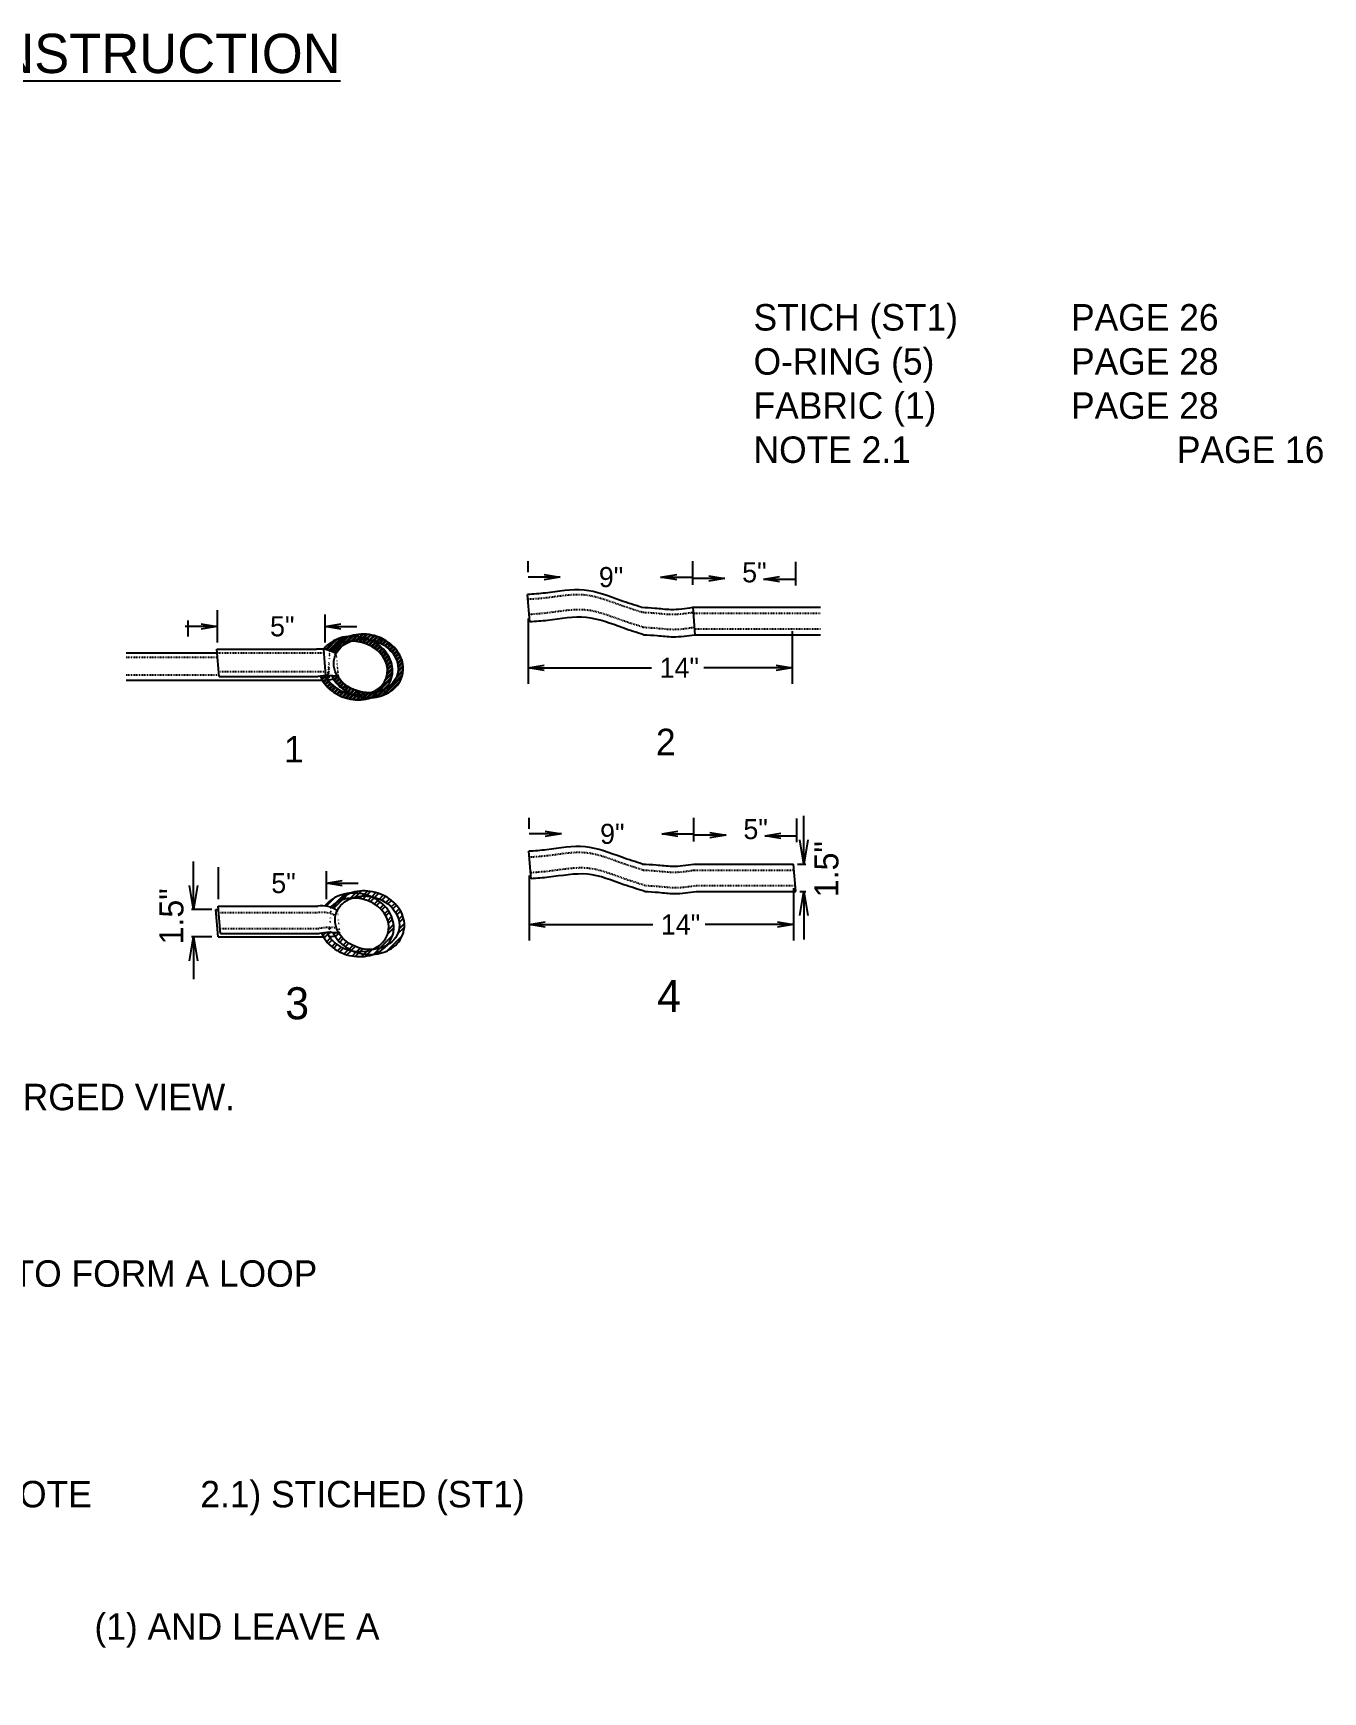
# Model space of a CAD drawing. Header units: inches. Extents: x -1914 to 19746, y -1697 to -663.
# Drawn here: x 3586.1 to 3747, y -1492.1 to -1285.3 of the extents above; entities that cross this region are included whole.
import ezdxf

# ---------------------------------------------------------------- set-up
doc = ezdxf.new("R2010")
doc.units = ezdxf.units.IN
doc.header["$MEASUREMENT"] = 0
doc.linetypes.add('HIDDEN', pattern=[0.375, 0.25, -0.125])
for name, color, linetype in [('FRAME 025', 7, 'Continuous'), ('Object', 7, 'Continuous'), ('PEN2', 95, 'Continuous'), ('STECH', 7, 'HIDDEN'), ('TEXT', 7, 'Continuous')]:
    doc.layers.add(name, color=color, linetype=linetype)
pattern_1 = [(45, (1381.781019317077, 168.8725972243883), (-0.618718433538229, 0.6187184335382291), []), (45, (1381.781019317077, 169.3100972243883), (-0.618718433538229, 0.6187184335382291), [])]
pattern_2 = [(45, (2319.954558465402, -1300.939616847872), (-0.2651650429449553, 0.2651650429449554), []), (45, (2319.954558465402, -1300.752116847872), (-0.2651650429449553, 0.2651650429449554), [])]

# ---------------------------------------------------------------- blocks, each defined once
blk = doc.blocks.new('_OPEN')
at = {"color": 0, "linetype": 'ByBlock'}
for p, q in [((-1, 0.1666666666666667), (0, 0)), ((0, 0), (-1, -0.1666666666666667)), ((0, 0), (-1, 0))]:
    blk.add_line(p, q, dxfattribs=at)

msp = doc.modelspace()

# ---------------------------------------------------------------- hatches: boundary and pattern name
at = {"layer": 'Object'}
h = msp.add_hatch(dxfattribs=at)
h.set_pattern_fill('STEEL', color=256, scale=3, style=0)
h.set_pattern_definition(pattern_2)
edge = h.paths.add_edge_path()
edge.add_spline(control_points=[(3621.911743571573, -1365.496294824242), (3622.04240160611, -1365.816782843952), (3622.21803207111, -1366.12362703867), (3622.678912135098, -1366.738043401335), (3622.977012463059, -1367.038188435764), (3623.64912266897, -1367.560184029838), (3624.02311714635, -1367.782057887936), (3624.818449636959, -1368.133506497037), (3625.239755558704, -1368.263069565998), (3626.098953859763, -1368.420936022795), (3626.536805283082, -1368.449231668853), (3627.397309466684, -1368.401051890193), (3627.819942537293, -1368.32456786559), (3628.618222498961, -1368.068944487861), (3628.993873438876, -1367.889737981486), (3629.666564455167, -1367.437274695133), (3629.963506305532, -1367.163845993216), (3630.448056698541, -1366.541593956169), (3630.635297943799, -1366.192747507712), (3630.782392319281, -1365.742897525854), (3630.805440238195, -1365.662102937986), (3630.825371127011, -1365.580546473694), (3630.884509347025, -1365.338555051563), (3630.916074153536, -1365.089854556692), (3630.925242913043, -1364.449279186116), (3630.862252330222, -1364.055832589741), (3630.610792857758, -1363.299726223704), (3630.422617573138, -1362.937055421108), (3629.942753698778, -1362.269378432395), (3629.651150835916, -1361.964267239861), (3628.990080973061, -1361.43114494252), (3628.620629619614, -1361.203105728766), (3627.832241501322, -1360.838480473098), (3627.41333533573, -1360.701905359004), (3626.556671164662, -1360.529548191187), (3626.118954447303, -1360.493774575782), (3625.256421968395, -1360.526931571702), (3624.831628273228, -1360.595869446853), (3624.026745640591, -1360.836748839438), (3623.646652362383, -1361.008750493846), (3622.962801698588, -1361.447696979978), (3622.659127328481, -1361.71480916197), (3622.381637535982, -1362.054061046631), (3622.354851330674, -1362.088068798411), (3622.328730332683, -1362.12252059492)], knot_values=[3.67300975260767, 3.67300975260767, 3.67300975260767, 3.67300975260767, 3.921304663959004, 3.921304663959004, 4.208786537082537, 4.208786537082537, 4.496268410206071, 4.496268410206071, 4.783750283329604, 4.783750283329604, 5.071232156453137, 5.071232156453137, 5.35871402957667, 5.35871402957667, 5.646195902700203, 5.646195902700203, 5.933677775823736, 5.933677775823736, 6.221159648947269, 6.221159648947269, 6.283185307179586, 6.283185307179586, 6.283185307179586, 6.467225620532659, 6.467225620532659, 6.754707493656192, 6.754707493656192, 7.042189366779725, 7.042189366779725, 7.329671239903259, 7.329671239903259, 7.617153113026792, 7.617153113026792, 7.904634986150326, 7.904634986150326, 8.192116859273858, 8.192116859273858, 8.479598732397392, 8.479598732397392, 8.767080605520924, 8.767080605520924, 9.054562478644458, 9.054562478644458, 9.08610504268474, 9.08610504268474, 9.08610504268474, 9.08610504268474], degree=3, periodic=0)
edge.add_arc((3621.865429776983, -1365.803089247087), 3.709613592846787, 71.94771459204549, 82.82548890079818, ccw=False)
edge.add_ellipse((3626.280828511724, -1364.469944458634), major_axis=(3.937409418523154, -0.9622299105790116), ratio=0.8119239645371678, start_angle=222.8658756657469, end_angle=515.6699641337136, ccw=False)
edge.add_ellipse((3626.280828511724, -1364.469944458634), major_axis=(3.937409418523154, -0.9622299105790116), ratio=0.8119239645371678, start_angle=213.5657879557408, end_angle=222.8658756657469, ccw=False)
edge.add_arc((3622.89795267666, -1372.593226208846), 7.165126898857303, 92.63920528785297, 97.91131452789533)
at = {"layer": 'Object', "ltscale": 2}
h = msp.add_hatch(dxfattribs=at)
h.set_pattern_fill('STEEL', color=256, scale=3, style=0)
h.set_pattern_definition(pattern_2)
edge = h.paths.add_edge_path()
edge.add_spline(control_points=[(3623.331001068343, -1365.44119764576), (3623.447977432333, -1365.685739461229), (3623.591282840993, -1365.920872401269), (3624.004898232188, -1366.472278469913), (3624.302998560149, -1366.772423504342), (3624.97510876606, -1367.294419098415), (3625.34910324344, -1367.516292956514), (3626.14443573405, -1367.867741565614), (3626.565741655794, -1367.997304634576), (3627.424939956853, -1368.155171091372), (3627.862791380172, -1368.183466737431), (3628.723295563774, -1368.135286958771), (3629.145928634383, -1368.058802934167), (3629.944208596051, -1367.803179556439), (3630.319859535966, -1367.623973050064), (3630.992550552257, -1367.17150976371), (3631.289492402622, -1366.898081061794), (3631.774042795631, -1366.275829024746), (3631.961284040889, -1365.926982576289), (3632.108378416371, -1365.477132594432), (3632.131426335285, -1365.396338006563), (3632.151357224101, -1365.314781542271), (3632.210495444115, -1365.072790120141), (3632.242060250626, -1364.824089625269), (3632.251229010133, -1364.183514254694), (3632.188238427312, -1363.790067658318), (3631.936778954848, -1363.033961292281), (3631.748603670228, -1362.671290489685), (3631.268739795868, -1362.003613500972), (3630.977136933006, -1361.698502308438), (3630.316067070151, -1361.165380011098), (3629.946615716704, -1360.937340797343), (3629.158227598412, -1360.572715541675), (3628.73932143282, -1360.436140427582), (3627.882657261753, -1360.263783259764), (3627.444940544393, -1360.228009644359), (3626.582408065486, -1360.261166640279), (3626.157614370319, -1360.33010451543), (3625.352731737681, -1360.570983908016), (3624.972638459473, -1360.742985562423), (3624.288787795678, -1361.181932048556), (3623.985113425571, -1361.449044230547), (3623.573568962443, -1361.952187908305), (3623.434589579797, -1362.165741671421), (3623.321274069485, -1362.391088308602)], knot_values=[3.727955315211316, 3.727955315211316, 3.727955315211316, 3.727955315211316, 3.921304663959004, 3.921304663959004, 4.208786537082537, 4.208786537082537, 4.496268410206071, 4.496268410206071, 4.783750283329604, 4.783750283329604, 5.071232156453137, 5.071232156453137, 5.35871402957667, 5.35871402957667, 5.646195902700203, 5.646195902700203, 5.933677775823736, 5.933677775823736, 6.221159648947269, 6.221159648947269, 6.283185307179586, 6.283185307179586, 6.283185307179586, 6.467225620532659, 6.467225620532659, 6.754707493656192, 6.754707493656192, 7.042189366779725, 7.042189366779725, 7.329671239903259, 7.329671239903259, 7.617153113026792, 7.617153113026792, 7.904634986150326, 7.904634986150326, 8.192116859273858, 8.192116859273858, 8.479598732397392, 8.479598732397392, 8.767080605520924, 8.767080605520924, 9.054562478644458, 9.054562478644458, 9.240225003139303, 9.240225003139303, 9.240225003139303, 9.240225003139303], degree=3, periodic=0)
edge.add_arc((3621.865429776999, -1365.803089247094), 3.709613592846795, 57.22711579800051, 66.89286018792228, ccw=False)
edge.add_ellipse((3627.606814608815, -1364.204179527211), major_axis=(3.937409418523154, -0.9622299105790116), ratio=0.8119239645371679, start_angle=220.1192884484182, end_angle=529.6636518907746, ccw=False)
edge.add_arc((3622.897952676691, -1372.59322620884), 7.165126898857315, 80.40356553115987, 86.5350264100207)
at = {"layer": 'Object'}
h = msp.add_hatch(dxfattribs=at)
h.set_pattern_fill('STEEL', color=256, scale=7, style=0)
h.set_pattern_definition(pattern_1)
edge = h.paths.add_edge_path()
edge.add_spline(control_points=[(3622.06528727962, -1397.51258655259), (3622.195945314157, -1397.8330745723), (3622.371575779158, -1398.139918767018), (3622.832455843145, -1398.754335129683), (3623.130556171105, -1399.054480164112), (3623.802666377018, -1399.576475758185), (3624.176660854399, -1399.798349616284), (3624.971993345007, -1400.149798225384), (3625.393299266751, -1400.279361294346), (3626.25249756781, -1400.437227751142), (3626.690348991129, -1400.465523397201), (3627.550853174731, -1400.417343618541), (3627.973486245341, -1400.340859593938), (3628.771766207008, -1400.085236216209), (3629.147417146924, -1399.906029709834), (3629.820108163214, -1399.45356642348), (3630.11705001358, -1399.180137721564), (3630.60160040659, -1398.557885684516), (3630.788841651847, -1398.209039236059), (3630.935936027328, -1397.759189254202), (3630.958983946242, -1397.678394666333), (3630.978914835057, -1397.596838202041), (3631.038053055072, -1397.354846779911), (3631.069617861584, -1397.106146285039), (3631.07878662109, -1396.465570914464), (3631.015796038269, -1396.072124318088), (3630.764336565804, -1395.316017952051), (3630.576161281186, -1394.953347149455), (3630.096297406824, -1394.285670160742), (3629.804694543964, -1393.980558968208), (3629.143624681108, -1393.447436670867), (3628.774173327662, -1393.219397457113), (3627.98578520937, -1392.854772201445), (3627.566879043778, -1392.718197087352), (3626.71021487271, -1392.545839919534), (3626.272498155351, -1392.510066304129), (3625.409965676443, -1392.543223300049), (3624.985171981276, -1392.612161175201), (3624.180289348638, -1392.853040567786), (3623.800196070431, -1393.025042222193), (3623.116345406635, -1393.463988708326), (3622.812671036529, -1393.731100890317), (3622.535181244029, -1394.070352774979), (3622.508395038722, -1394.104360526758), (3622.482274040731, -1394.138812323267)], knot_values=[3.67300975260767, 3.67300975260767, 3.67300975260767, 3.67300975260767, 3.921304663959004, 3.921304663959004, 4.208786537082537, 4.208786537082537, 4.496268410206071, 4.496268410206071, 4.783750283329604, 4.783750283329604, 5.071232156453137, 5.071232156453137, 5.35871402957667, 5.35871402957667, 5.646195902700203, 5.646195902700203, 5.933677775823736, 5.933677775823736, 6.221159648947269, 6.221159648947269, 6.283185307179586, 6.283185307179586, 6.283185307179586, 6.467225620532659, 6.467225620532659, 6.754707493656192, 6.754707493656192, 7.042189366779725, 7.042189366779725, 7.329671239903259, 7.329671239903259, 7.617153113026792, 7.617153113026792, 7.904634986150326, 7.904634986150326, 8.192116859273858, 8.192116859273858, 8.479598732397392, 8.479598732397392, 8.767080605520924, 8.767080605520924, 9.054562478644458, 9.054562478644458, 9.08610504268474, 9.08610504268474, 9.08610504268474, 9.08610504268474], degree=3, periodic=0)
edge.add_arc((3622.01897348503, -1397.819380975434), 3.709613592846787, 71.94771459204549, 82.82548890079818, ccw=False)
edge.add_ellipse((3626.434372219772, -1396.486236186981), major_axis=(3.937409418523154, -0.9622299105790116), ratio=0.8119239645371678, start_angle=222.8658756657469, end_angle=515.6699641337136, ccw=False)
edge.add_ellipse((3626.434372219772, -1396.486236186981), major_axis=(3.937409418523154, -0.9622299105790116), ratio=0.8119239645371678, start_angle=213.5657879557408, end_angle=222.8658756657469, ccw=False)
edge.add_arc((3623.051496384707, -1404.609517937193), 7.165126898857303, 92.63920528785297, 97.91131452789533)
at = {"layer": 'Object', "ltscale": 2}
h = msp.add_hatch(dxfattribs=at)
h.set_pattern_fill('STEEL', color=256, scale=7, style=0)
h.set_pattern_definition(pattern_1)
edge = h.paths.add_edge_path()
edge.add_spline(control_points=[(3623.484544776391, -1397.457489374108), (3623.601521140379, -1397.702031189577), (3623.74482654904, -1397.937164129616), (3624.158441940235, -1398.48857019826), (3624.456542268195, -1398.788715232689), (3625.128652474108, -1399.310710826762), (3625.502646951489, -1399.532584684861), (3626.297979442097, -1399.884033293961), (3626.719285363841, -1400.013596362923), (3627.5784836649, -1400.17146281972), (3628.016335088219, -1400.199758465778), (3628.876839271821, -1400.151578687118), (3629.299472342431, -1400.075094662515), (3630.097752304098, -1399.819471284786), (3630.473403244014, -1399.640264778411), (3631.146094260304, -1399.187801492058), (3631.44303611067, -1398.914372790141), (3631.92758650368, -1398.292120753093), (3632.114827748937, -1397.943274304637), (3632.261922124419, -1397.493424322779), (3632.284970043333, -1397.412629734911), (3632.304900932148, -1397.331073270619), (3632.364039152162, -1397.089081848488), (3632.395603958674, -1396.840381353616), (3632.404772718181, -1396.199805983041), (3632.34178213536, -1395.806359386665), (3632.090322662894, -1395.050253020629), (3631.902147378276, -1394.687582218033), (3631.422283503915, -1394.01990522932), (3631.130680641054, -1393.714794036786), (3630.469610778198, -1393.181671739445), (3630.100159424752, -1392.953632525691), (3629.31177130646, -1392.589007270023), (3628.892865140868, -1392.452432155929), (3628.0362009698, -1392.280074988112), (3627.598484252441, -1392.244301372707), (3626.735951773533, -1392.277458368627), (3626.311158078366, -1392.346396243778), (3625.506275445729, -1392.587275636363), (3625.126182167522, -1392.759277290771), (3624.442331503726, -1393.198223776903), (3624.138657133619, -1393.465335958894), (3623.727112670491, -1393.968479636652), (3623.588133287845, -1394.182033399769), (3623.474817777533, -1394.40738003695)], knot_values=[3.727955315211316, 3.727955315211316, 3.727955315211316, 3.727955315211316, 3.921304663959004, 3.921304663959004, 4.208786537082537, 4.208786537082537, 4.496268410206071, 4.496268410206071, 4.783750283329604, 4.783750283329604, 5.071232156453137, 5.071232156453137, 5.35871402957667, 5.35871402957667, 5.646195902700203, 5.646195902700203, 5.933677775823736, 5.933677775823736, 6.221159648947269, 6.221159648947269, 6.283185307179586, 6.283185307179586, 6.283185307179586, 6.467225620532659, 6.467225620532659, 6.754707493656192, 6.754707493656192, 7.042189366779725, 7.042189366779725, 7.329671239903259, 7.329671239903259, 7.617153113026792, 7.617153113026792, 7.904634986150326, 7.904634986150326, 8.192116859273858, 8.192116859273858, 8.479598732397392, 8.479598732397392, 8.767080605520924, 8.767080605520924, 9.054562478644458, 9.054562478644458, 9.240225003139303, 9.240225003139303, 9.240225003139303, 9.240225003139303], degree=3, periodic=0)
edge.add_arc((3622.018973485046, -1397.819380975441), 3.709613592846795, 57.22711579800051, 66.89286018792228, ccw=False)
edge.add_ellipse((3627.760358316862, -1396.220471255559), major_axis=(3.937409418523154, -0.9622299105790116), ratio=0.8119239645371679, start_angle=220.1192884484182, end_angle=529.6636518907746, ccw=False)
edge.add_arc((3623.051496384738, -1404.609517937188), 7.165126898857315, 80.40356553115987, 86.5350264100207)

# ---------------------------------------------------------------- linework, layer by layer
at = {"layer": 'FRAME 025'}
for centre in [(3627.606814608815, -1364.204179527211), (3627.760358316862, -1396.220471255559)]:
    msp.add_ellipse(centre, major_axis=(3.937409418523154, -0.9622299105790116), ratio=0.8119239645371679, dxfattribs=at)
for points, knots in [([(3632.151357224101, -1365.314781542271), (3632.210495444115, -1365.072790120141), (3632.242060250626, -1364.824089625269), (3632.251229010133, -1364.183514254694), (3632.188238427312, -1363.790067658318), (3631.936778954848, -1363.033961292281), (3631.748603670228, -1362.671290489685), (3631.268739795868, -1362.003613500972), (3630.977136933006, -1361.698502308438), (3630.316067070151, -1361.165380011098), (3629.946615716704, -1360.937340797343), (3629.158227598412, -1360.572715541675), (3628.73932143282, -1360.436140427582), (3627.882657261753, -1360.263783259764), (3627.444940544393, -1360.228009644359), (3626.582408065486, -1360.261166640279), (3626.157614370319, -1360.33010451543), (3625.352731737681, -1360.570983908016), (3624.972638459473, -1360.742985562423), (3624.288787795678, -1361.181932048556), (3623.985113425571, -1361.449044230547), (3623.573568962443, -1361.952187908305), (3623.434589579797, -1362.165741671421), (3623.321274069485, -1362.391088308602)], [6.283185307179586, 6.283185307179586, 6.283185307179586, 6.283185307179586, 6.467225620532659, 6.467225620532659, 6.754707493656192, 6.754707493656192, 7.042189366779725, 7.042189366779725, 7.329671239903259, 7.329671239903259, 7.617153113026792, 7.617153113026792, 7.904634986150326, 7.904634986150326, 8.192116859273858, 8.192116859273858, 8.479598732397392, 8.479598732397392, 8.767080605520924, 8.767080605520924, 9.054562478644458, 9.054562478644458, 9.240225003139303, 9.240225003139303, 9.240225003139303, 9.240225003139303]), ([(3623.331001068343, -1365.44119764576), (3623.447977432333, -1365.685739461229), (3623.591282840993, -1365.920872401269), (3624.004898232188, -1366.472278469913), (3624.302998560149, -1366.772423504342), (3624.97510876606, -1367.294419098415), (3625.34910324344, -1367.516292956514), (3626.14443573405, -1367.867741565614), (3626.565741655794, -1367.997304634576), (3627.424939956853, -1368.155171091372), (3627.862791380172, -1368.183466737431), (3628.723295563774, -1368.135286958771), (3629.145928634383, -1368.058802934167), (3629.944208596051, -1367.803179556439), (3630.319859535966, -1367.623973050064), (3630.992550552257, -1367.17150976371), (3631.289492402622, -1366.898081061794), (3631.774042795631, -1366.275829024746), (3631.961284040889, -1365.926982576289), (3632.108378416371, -1365.477132594432), (3632.131426335285, -1365.396338006563), (3632.151357224101, -1365.314781542271)], [3.727955315211316, 3.727955315211316, 3.727955315211316, 3.727955315211316, 3.921304663959004, 3.921304663959004, 4.208786537082537, 4.208786537082537, 4.496268410206071, 4.496268410206071, 4.783750283329604, 4.783750283329604, 5.071232156453137, 5.071232156453137, 5.35871402957667, 5.35871402957667, 5.646195902700203, 5.646195902700203, 5.933677775823736, 5.933677775823736, 6.221159648947269, 6.221159648947269, 6.283185307179586, 6.283185307179586, 6.283185307179586, 6.283185307179586]), ([(3632.304900932148, -1397.331073270619), (3632.364039152162, -1397.089081848488), (3632.395603958674, -1396.840381353616), (3632.404772718181, -1396.199805983041), (3632.34178213536, -1395.806359386665), (3632.090322662894, -1395.050253020629), (3631.902147378276, -1394.687582218033), (3631.422283503915, -1394.01990522932), (3631.130680641054, -1393.714794036786), (3630.469610778198, -1393.181671739445), (3630.100159424752, -1392.953632525691), (3629.31177130646, -1392.589007270023), (3628.892865140868, -1392.452432155929), (3628.0362009698, -1392.280074988112), (3627.598484252441, -1392.244301372707), (3626.735951773533, -1392.277458368627), (3626.311158078366, -1392.346396243778), (3625.506275445729, -1392.587275636363), (3625.126182167522, -1392.759277290771), (3624.442331503726, -1393.198223776903), (3624.138657133619, -1393.465335958894), (3623.727112670491, -1393.968479636652), (3623.588133287845, -1394.182033399769), (3623.474817777533, -1394.40738003695)], [6.283185307179586, 6.283185307179586, 6.283185307179586, 6.283185307179586, 6.467225620532659, 6.467225620532659, 6.754707493656192, 6.754707493656192, 7.042189366779725, 7.042189366779725, 7.329671239903259, 7.329671239903259, 7.617153113026792, 7.617153113026792, 7.904634986150326, 7.904634986150326, 8.192116859273858, 8.192116859273858, 8.479598732397392, 8.479598732397392, 8.767080605520924, 8.767080605520924, 9.054562478644458, 9.054562478644458, 9.240225003139303, 9.240225003139303, 9.240225003139303, 9.240225003139303]), ([(3623.484544776391, -1397.457489374108), (3623.601521140379, -1397.702031189577), (3623.74482654904, -1397.937164129616), (3624.158441940235, -1398.48857019826), (3624.456542268195, -1398.788715232689), (3625.128652474108, -1399.310710826762), (3625.502646951489, -1399.532584684861), (3626.297979442097, -1399.884033293961), (3626.719285363841, -1400.013596362923), (3627.5784836649, -1400.17146281972), (3628.016335088219, -1400.199758465778), (3628.876839271821, -1400.151578687118), (3629.299472342431, -1400.075094662515), (3630.097752304098, -1399.819471284786), (3630.473403244014, -1399.640264778411), (3631.146094260304, -1399.187801492058), (3631.44303611067, -1398.914372790141), (3631.92758650368, -1398.292120753093), (3632.114827748937, -1397.943274304637), (3632.261922124419, -1397.493424322779), (3632.284970043333, -1397.412629734911), (3632.304900932148, -1397.331073270619)], [3.727955315211316, 3.727955315211316, 3.727955315211316, 3.727955315211316, 3.921304663959004, 3.921304663959004, 4.208786537082537, 4.208786537082537, 4.496268410206071, 4.496268410206071, 4.783750283329604, 4.783750283329604, 5.071232156453137, 5.071232156453137, 5.35871402957667, 5.35871402957667, 5.646195902700203, 5.646195902700203, 5.933677775823736, 5.933677775823736, 6.221159648947269, 6.221159648947269, 6.283185307179586, 6.283185307179586, 6.283185307179586, 6.283185307179586])]:
    msp.add_open_spline(points, degree=3, knots=knots, dxfattribs=at)
at = {"layer": 'Object'}
for p, q in [((3647.821208543248, -1352.494871406371), (3647.821208543248, -1351.138720920118)), ((3668.358186040103, -1354.088026587769), (3668.358186040103, -1351.138720920118)), ((3681.203172383804, -1354.173767927541), (3681.203172383804, -1351.22446225989)), ((3649.821208543248, -1353.138720920118), (3647.821208543248, -1353.138720920118)), ((3666.358186040103, -1353.138720920118), (3668.358186040103, -1353.138720920118)), ((3670.358186040103, -1353.284189707113), (3668.358186040103, -1353.284189707113)), ((3679.203172383804, -1353.369931046885), (3681.203172383804, -1353.369931046885)), ((3648.041021134837, -1358.719293562128), (3647.756377950855, -1355.300362592547)), ((3609.034278694538, -1357.266547426651), (3609.034278694538, -1361.278740032632)), ((3622.482908065531, -1357.77255367939), (3622.482908065531, -1361.278740032632)), ((3647.821208543248, -1358.295941867624), (3647.821208543248, -1366.427170374314)), ((3668.358186040103, -1356.889097049023), (3668.642829224085, -1360.308028018604)), ((3668.358186040103, -1356.889097049023), (3684.287114801145, -1356.889097049023)), ((3607.034278694538, -1359.278740032632), (3605.034278694538, -1359.278740032632)), ((3624.482908065531, -1359.278740032632), (3626.482908065531, -1359.278740032632)), ((3668.642829224085, -1360.308028018604), (3684.287114801145, -1360.308028018604)), ((3680.769108693717, -1359.889097049023), (3680.769108693717, -1366.427170374314)), ((3597.708872709596, -1362.550451621394), (3609.059308779242, -1362.550451621394)), ((3609.023356306442, -1362.118616152966), (3621.434278960056, -1362.118616152966)), ((3609.307999490424, -1365.537547122548), (3609.023356306442, -1362.118616152966)), ((3649.821208543248, -1364.427170374314), (3663.218469886588, -1364.427170374314)), ((3678.769108693717, -1364.427170374314), (3669.760083860818, -1364.427170374314)), ((3597.708872709596, -1365.969382590975), (3622.142665795791, -1365.969382590975)), ((3609.307999490424, -1365.537547122548), (3621.650380591405, -1365.537547122548)), ((3647.974752251295, -1384.511163134718), (3647.974752251295, -1383.155012648466)), ((3668.51172974815, -1386.104318316117), (3668.51172974815, -1383.155012648466)), ((3681.356716091852, -1386.190059655888), (3681.356716091852, -1383.240753988237)), ((3649.974752251295, -1385.155012648466), (3647.974752251295, -1385.155012648466)), ((3666.51172974815, -1385.155012648466), (3668.51172974815, -1385.155012648466)), ((3670.51172974815, -1385.300481435461), (3668.51172974815, -1385.300481435461)), ((3679.356716091852, -1385.386222775232), (3681.356716091852, -1385.386222775232)), ((3648.194564842885, -1390.735585290476), (3647.909921658902, -1387.316654320894)), ((3609.187822402586, -1389.282839154999), (3609.187822402586, -1393.29503176098)), ((3668.51172974815, -1388.90538877737), (3680.922652401765, -1388.90538877737)), ((3681.207295585747, -1392.324319746951), (3680.922652401765, -1388.90538877737)), ((3622.636451773578, -1389.788845407737), (3622.636451773578, -1393.29503176098)), ((3624.636451773578, -1391.29503176098), (3626.636451773578, -1391.29503176098)), ((3647.974752251295, -1390.312233595972), (3647.974752251295, -1398.443462102662)), ((3668.796372932133, -1392.324319746951), (3681.207295585747, -1392.324319746951)), ((3680.922652401765, -1391.90538877737), (3680.922652401765, -1398.443462102662)), ((3608.872253495334, -1394.566743349741), (3609.21285248729, -1394.566743349741)), ((3609.156896679317, -1397.985674319323), (3608.872253495334, -1394.566743349741)), ((3609.461543198471, -1397.553838850895), (3609.176900014489, -1394.134907881314)), ((3609.176900014489, -1394.134907881314), (3621.587822668103, -1394.134907881314)), ((3609.461543198471, -1397.553838850895), (3621.803924299453, -1397.553838850895)), ((3649.974752251295, -1396.443462102662), (3663.372013594635, -1396.443462102662)), ((3678.922652401765, -1396.443462102662), (3669.913627568865, -1396.443462102662)), ((3609.156896679317, -1397.985674319323), (3622.296209503838, -1397.985674319323))]:
    msp.add_line(p, q, dxfattribs=at)
for centre, radius, start, end in [((3621.865429776983, -1365.803089247087), 3.709613592846789, 57.22711579772091, 96.67430140377925), ((3622.89795267666, -1372.593226208846), 7.16512689885732, 80.40356553100223, 100.0272907526306), ((3622.887029152445, -1364.327825453915), 1.611812826136767, 269.1612247079358, 293.4820242367448), ((3622.01897348503, -1397.819380975434), 3.709613592846789, 57.22711579772091, 96.67430140377925), ((3623.051496384707, -1404.609517937193), 7.16512689885732, 80.40356553100223, 100.0272907526306), ((3623.040572860493, -1396.344117182262), 1.611812826136767, 269.1612247079358, 293.4820242367448)]:
    msp.add_arc(centre, radius, start, end, dxfattribs=at)
for centre in [(3626.280828511724, -1364.469944458634), (3626.434372219772, -1396.486236186981)]:
    msp.add_ellipse(centre, major_axis=(3.937409418523154, -0.9622299105790116), ratio=0.8119239645371679, start_param=3.727426169443727, end_param=9.00013872777437, dxfattribs=at)
for points in [[(3661.947095664545, -1356.889097049023), (3659.348959028189, -1356.04169458681), (3654.804667036115, -1354.744363258481), (3649.982151820566, -1355.115028578875), (3647.756377950855, -1355.300362592547)], [(3662.231738848526, -1360.308028018604), (3659.63360221217, -1359.460625556391), (3655.089310220097, -1358.163294228063), (3650.266795004548, -1358.533959548457), (3648.041021134837, -1358.719293562128)], [(3661.947095664545, -1356.889097049023), (3663.640161554295, -1356.990615223451), (3665.618894711341, -1357.148786351016), (3668.358186040103, -1356.889097049023)], [(3662.231738848526, -1360.308028018604), (3663.924804738275, -1360.409546193032), (3665.903537895323, -1360.567717320598), (3668.642829224085, -1360.308028018604)], [(3662.100639372591, -1388.90538877737), (3659.502502736235, -1388.057986315157), (3654.958210744164, -1386.760654986829), (3650.135695528614, -1387.131320307223), (3647.909921658902, -1387.316654320894)], [(3662.100639372591, -1388.90538877737), (3663.793705262342, -1389.006906951799), (3665.772438419388, -1389.165078079363), (3668.51172974815, -1388.90538877737)], [(3662.385282556574, -1392.324319746951), (3659.787145920218, -1391.476917284738), (3655.242853928145, -1390.17958595641), (3650.420338712596, -1390.550251276804), (3648.194564842885, -1390.735585290476)], [(3662.385282556574, -1392.324319746951), (3664.078348446323, -1392.42583792138), (3666.057081603371, -1392.584009048945), (3668.796372932133, -1392.324319746951)]]:
    msp.add_spline(points, degree=3, dxfattribs=at)
for points, knots in [([(3630.825371127011, -1365.580546473694), (3630.884509347025, -1365.338555051563), (3630.916074153536, -1365.089854556692), (3630.925242913043, -1364.449279186116), (3630.862252330222, -1364.055832589741), (3630.610792857758, -1363.299726223704), (3630.422617573138, -1362.937055421108), (3629.942753698778, -1362.269378432395), (3629.651150835916, -1361.964267239861), (3628.990080973061, -1361.43114494252), (3628.620629619614, -1361.203105728766), (3627.832241501322, -1360.838480473098), (3627.41333533573, -1360.701905359004), (3626.556671164662, -1360.529548191187), (3626.118954447303, -1360.493774575782), (3625.256421968395, -1360.526931571702), (3624.831628273228, -1360.595869446853), (3624.026745640591, -1360.836748839438), (3623.646652362383, -1361.008750493846), (3622.962801698588, -1361.447696979978), (3622.659127328481, -1361.71480916197), (3622.381637535982, -1362.054061046631), (3622.354851330674, -1362.088068798411), (3622.328730332683, -1362.12252059492)], [6.283185307179586, 6.283185307179586, 6.283185307179586, 6.283185307179586, 6.467225620532659, 6.467225620532659, 6.754707493656192, 6.754707493656192, 7.042189366779725, 7.042189366779725, 7.329671239903259, 7.329671239903259, 7.617153113026792, 7.617153113026792, 7.904634986150326, 7.904634986150326, 8.192116859273858, 8.192116859273858, 8.479598732397392, 8.479598732397392, 8.767080605520924, 8.767080605520924, 9.054562478644458, 9.054562478644458, 9.08610504268474, 9.08610504268474, 9.08610504268474, 9.08610504268474]), ([(3621.911743571573, -1365.496294824242), (3622.04240160611, -1365.816782843952), (3622.21803207111, -1366.12362703867), (3622.678912135098, -1366.738043401335), (3622.977012463059, -1367.038188435764), (3623.64912266897, -1367.560184029838), (3624.02311714635, -1367.782057887936), (3624.818449636959, -1368.133506497037), (3625.239755558704, -1368.263069565998), (3626.098953859763, -1368.420936022795), (3626.536805283082, -1368.449231668853), (3627.397309466684, -1368.401051890193), (3627.819942537293, -1368.32456786559), (3628.618222498961, -1368.068944487861), (3628.993873438876, -1367.889737981486), (3629.666564455167, -1367.437274695133), (3629.963506305532, -1367.163845993216), (3630.448056698541, -1366.541593956169), (3630.635297943799, -1366.192747507712), (3630.782392319281, -1365.742897525854), (3630.805440238195, -1365.662102937986), (3630.825371127011, -1365.580546473694)], [3.67300975260767, 3.67300975260767, 3.67300975260767, 3.67300975260767, 3.921304663959004, 3.921304663959004, 4.208786537082537, 4.208786537082537, 4.496268410206071, 4.496268410206071, 4.783750283329604, 4.783750283329604, 5.071232156453137, 5.071232156453137, 5.35871402957667, 5.35871402957667, 5.646195902700203, 5.646195902700203, 5.933677775823736, 5.933677775823736, 6.221159648947269, 6.221159648947269, 6.283185307179586, 6.283185307179586, 6.283185307179586, 6.283185307179586]), ([(3630.978914835057, -1397.596838202041), (3631.038053055072, -1397.354846779911), (3631.069617861584, -1397.106146285039), (3631.07878662109, -1396.465570914464), (3631.015796038269, -1396.072124318088), (3630.764336565804, -1395.316017952051), (3630.576161281186, -1394.953347149455), (3630.096297406824, -1394.285670160742), (3629.804694543964, -1393.980558968208), (3629.143624681108, -1393.447436670867), (3628.774173327662, -1393.219397457113), (3627.98578520937, -1392.854772201445), (3627.566879043778, -1392.718197087352), (3626.71021487271, -1392.545839919534), (3626.272498155351, -1392.510066304129), (3625.409965676443, -1392.543223300049), (3624.985171981276, -1392.612161175201), (3624.180289348638, -1392.853040567786), (3623.800196070431, -1393.025042222193), (3623.116345406635, -1393.463988708326), (3622.812671036529, -1393.731100890317), (3622.535181244029, -1394.070352774979), (3622.508395038722, -1394.104360526758), (3622.482274040731, -1394.138812323267)], [6.283185307179586, 6.283185307179586, 6.283185307179586, 6.283185307179586, 6.467225620532659, 6.467225620532659, 6.754707493656192, 6.754707493656192, 7.042189366779725, 7.042189366779725, 7.329671239903259, 7.329671239903259, 7.617153113026792, 7.617153113026792, 7.904634986150326, 7.904634986150326, 8.192116859273858, 8.192116859273858, 8.479598732397392, 8.479598732397392, 8.767080605520924, 8.767080605520924, 9.054562478644458, 9.054562478644458, 9.08610504268474, 9.08610504268474, 9.08610504268474, 9.08610504268474]), ([(3622.06528727962, -1397.51258655259), (3622.195945314157, -1397.8330745723), (3622.371575779158, -1398.139918767018), (3622.832455843145, -1398.754335129683), (3623.130556171105, -1399.054480164112), (3623.802666377018, -1399.576475758185), (3624.176660854399, -1399.798349616284), (3624.971993345007, -1400.149798225384), (3625.393299266751, -1400.279361294346), (3626.25249756781, -1400.437227751142), (3626.690348991129, -1400.465523397201), (3627.550853174731, -1400.417343618541), (3627.973486245341, -1400.340859593938), (3628.771766207008, -1400.085236216209), (3629.147417146924, -1399.906029709834), (3629.820108163214, -1399.45356642348), (3630.11705001358, -1399.180137721564), (3630.60160040659, -1398.557885684516), (3630.788841651847, -1398.209039236059), (3630.935936027328, -1397.759189254202), (3630.958983946242, -1397.678394666333), (3630.978914835057, -1397.596838202041)], [3.67300975260767, 3.67300975260767, 3.67300975260767, 3.67300975260767, 3.921304663959004, 3.921304663959004, 4.208786537082537, 4.208786537082537, 4.496268410206071, 4.496268410206071, 4.783750283329604, 4.783750283329604, 5.071232156453137, 5.071232156453137, 5.35871402957667, 5.35871402957667, 5.646195902700203, 5.646195902700203, 5.933677775823736, 5.933677775823736, 6.221159648947269, 6.221159648947269, 6.283185307179586, 6.283185307179586, 6.283185307179586, 6.283185307179586])]:
    msp.add_open_spline(points, degree=3, knots=knots, dxfattribs=at)
at = {"layer": 'STECH', "ltscale": 0.015}
for p, q in [((3668.358186040103, -1357.639097049023), (3684.287114801145, -1357.639097049023)), ((3668.642829224085, -1359.558028018604), (3684.287114801145, -1359.558028018604)), ((3609.059308779242, -1362.550451621394), (3622.359637488734, -1362.550451621394)), ((3597.708872709596, -1363.125777429678), (3609.059308779242, -1363.125777429678)), ((3597.708872709596, -1365.310921891494), (3609.256114212862, -1365.310921891494)), ((3609.256114212862, -1364.88899611896), (3622.528537977951, -1364.88899611896)), ((3668.51172974815, -1389.65538877737), (3680.922652401765, -1389.65538877737)), ((3668.796372932133, -1391.574319746951), (3681.207295585747, -1391.574319746951)), ((3609.244740733064, -1394.949762221022), (3621.655663386678, -1394.949762221022)), ((3609.409401637247, -1396.927551595475), (3621.751782738229, -1396.927551595475))]:
    msp.add_line(p, q, dxfattribs=at)
for centre, radius, start, end in [((3622.086814203607, -1398.634235315142), 3.709613592846789, 62.44023214731991, 96.67430140377925), ((3623.051496384707, -1403.983230681773), 7.16512689885732, 83.06503391252348, 100.0272907526306)]:
    msp.add_arc(centre, radius, start, end, dxfattribs=at)
for points in [[(3661.998462842525, -1357.506082965062), (3659.400326206169, -1356.658680502849), (3654.856034214095, -1355.361349174521), (3650.033518998546, -1355.732014494915), (3647.807745128835, -1355.917348508586)], [(3662.154480098735, -1359.380051003178), (3659.556343462379, -1358.532648540965), (3655.012051470306, -1357.235317212637), (3650.189536254757, -1357.60598253303), (3647.963762385046, -1357.791316546702)], [(3661.998462842525, -1357.506082965062), (3663.691528732274, -1357.60760113949), (3665.67026188932, -1357.765772267055), (3668.409553218083, -1357.506082965062)], [(3662.154480098735, -1359.380051003178), (3663.847545988484, -1359.481569177606), (3665.826279145532, -1359.639740305171), (3668.565570474294, -1359.380051003178)], [(3662.163080641481, -1389.65538877737), (3659.564944005125, -1388.807986315157), (3655.020652013053, -1387.510654986829), (3650.198136797503, -1387.881320307223), (3647.972362927791, -1388.066654320894)], [(3662.385282556574, -1391.574319746951), (3659.787145920218, -1390.726917284738), (3655.242853928145, -1389.42958595641), (3650.420338712597, -1389.800251276804), (3648.194564842885, -1389.985585290476)], [(3662.163080641481, -1389.65538877737), (3663.856146531231, -1389.756906951799), (3665.834879688277, -1389.915078079363), (3668.57417101704, -1389.65538877737)], [(3662.385282556574, -1391.574319746951), (3664.078348446323, -1391.67583792138), (3666.057081603371, -1391.834009048945), (3668.796372932133, -1391.574319746951)]]:
    msp.add_spline(points, degree=3, dxfattribs=at)
at = {"layer": 'TEXT'}
for p, q in [((3605.446707152458, -1360.550451621394), (3605.446707152458, -1358.550451621394)), ((3622.328730332683, -1362.12252059492), (3622.568023414331, -1365.435699390273))]:
    msp.add_line(p, q, dxfattribs=at)
at = {"layer": 'TEXT', "ltscale": 0.015}
for p, q in [((3682.204320133014, -1385.90538877737), (3682.204320133014, -1382.90538877737)), ((3606.081895437499, -1391.566743349741), (3606.081895437499, -1388.566743349741)), ((3681.422652401765, -1388.90538877737), (3682.454320133014, -1388.90538877737)), ((3681.707295585747, -1392.324319746951), (3682.454320133014, -1392.324319746951)), ((3608.372253495334, -1394.566743349741), (3605.831895437499, -1394.566743349741)), ((3682.204320133014, -1395.324319746951), (3682.204320133014, -1398.324319746951)), ((3608.372253495334, -1397.985674319323), (3605.831895437499, -1397.985674319323)), ((3606.081895437499, -1400.985674319323), (3606.081895437499, -1403.259692293418))]:
    msp.add_line(p, q, dxfattribs=at)

# ---------------------------------------------------------------- block references
at = {"layer": 'Object', "xscale": 2, "yscale": 2, "zscale": 2}
for p in [(3651.821208543248, -1353.138720920118), (3672.358186040103, -1353.284189707113), (3609.034278694538, -1359.278740032632), (3680.769108693717, -1364.427170374314), (3651.974752251295, -1385.155012648466), (3672.51172974815, -1385.300481435461), (3680.922652401765, -1396.443462102662)]:
    msp.add_blockref('_OPEN', p, dxfattribs=at)
at = {"layer": 'Object', "xscale": 2, "yscale": 2, "zscale": 2, "rotation": 180}
for p in [(3664.358186040103, -1353.138720920118), (3677.203172383804, -1353.369931046885), (3622.482908065531, -1359.278740032632), (3647.821208543248, -1364.427170374314), (3664.51172974815, -1385.155012648466), (3677.356716091852, -1385.386222775232), (3622.636451773578, -1391.29503176098), (3647.974752251295, -1396.443462102662)]:
    msp.add_blockref('_OPEN', p, dxfattribs=at)
at = {"layer": 'TEXT', "ltscale": 0.015, "xscale": 3, "yscale": 3, "zscale": 3}
for p, rotation in [((3682.204320133014, -1388.90538877737), 270), ((3606.081895437499, -1394.566743349741), 270), ((3682.204320133014, -1392.324319746951), 90), ((3606.081895437499, -1397.985674319323), 90)]:
    msp.add_blockref('_OPEN', p, dxfattribs=dict(at, rotation=rotation))

# ---------------------------------------------------------------- texts
at = {"layer": 'Object'}
for s, height, p in [('1', 3.3, (3617.385093035502, -1376.240369130703)), ('2', 3.3, (3663.771410651369, -1375.330785633845)), ('4', 3.993736037402414, (3663.924954359416, -1407.347077362193)), ('3', 3.993736037402414, (3617.538636743549, -1408.25666085905))]:
    msp.add_text(s, height=height, dxfattribs=at).set_placement(p)
at = {"layer": 'Object', "char_height": 2.5, "attachment_point": 5}
for s, insert in [('9"', (3658.17566450851, -1353.138720920118)), ('5"', (3676.049848720288, -1352.550780304549)), ('5"', (3617.166806448449, -1359.278740032632)), ('14"', (3666.686724515641, -1364.427170374314)), ('5"', (3676.203392428335, -1384.567072032897)), ('9"', (3658.329208216557, -1385.155012648466)), ('5"', (3617.320350156497, -1391.29503176098)), ('14"', (3666.840268223688, -1396.443462102662))]:
    msp.add_mtext(s, dxfattribs=dict(at, insert=insert))
at = {"layer": 'PEN2', "char_height": 3.3, "attachment_point": 1}
for s, insert, width in [('\\pt91.8192;{\\C0;          \\H1.485x;\\LNOTE 2.4 STRAP CONSTRUCTION\\H0.6123x;\\l\\P\\P\\Ftxt.shx|c1;\\P\\Ftxt.shx|c0;\\P\\P\\P }', (3504.778830766063, -1285.384988894737), 203.8460720127587), ('\\pt91.8192;{\\C0;PLEASE NOTE THAT REFERENCE NUMBERS ARE RELEVANT TO NUMBERS IN THE ENLARGED VIEW.\\P\\PREF.^IDESCRIPTION\\P\\P\\pt33,91.8192;#1:^IBINDING (NOTE 2.1) EXTEND 5" AND STICHES (ST1) ^IBACK TO ^IITSELF TO FORM A LOOP THAT HOLD TWO ^I0-RINGS (5). \\P\\pt91.8192;\\P\\pt33;#2: ^IEXTEND 9" BINDING (NOTE 2.1) AS A BELT FOR ^IO-RING TIGHTING. \\P\\pt91.8192;\\P\\pt33;#3:^IATTACH TWO O-RINGS (5) TO 5" IN LENGTH OF ^IFOLDED BINDING (NOTE ^I2.1) STICHED (ST1) ON THE FABRIC (1).\\P\\pt91.8192;\\P\\pt33;#4:^IUSING 14" IN LENGTH OF BINDING (NOTE 2.1), SEW ^I5" TO THE FABRIC ^I(1) AND LEAVE A 9" BINDING ^I(NOTE 2.1) BELT FOR O-RING (5) ^ITIGHTING.\\P\\pt91.8192;\\P\\P\\P\\P\\P }', (3395.742048126362, -1416.302959434412), 237.4600910205845)]:
    msp.add_mtext(s, dxfattribs=dict(at, insert=insert, width=width))
at = {"layer": 'TEXT'}
msp.add_text('1.5"', height=3, rotation=90, dxfattribs=at).set_placement((3686.527762521771, -1393.047245951793))
at = {"layer": 'TEXT', "insert": (3675.947050222227, -1319.089176265451), "char_height": 3.3, "width": 210.3834796663278, "attachment_point": 1}
msp.add_mtext('STICH (ST1)^I^IPAGE 26\\PO-RING (5)^I^IPAGE 28\\PFABRIC (1)^I^IPAGE 28\\PNOTE 2.1^I^I^IPAGE 16', dxfattribs=at)
at = {"layer": 'TEXT', "ltscale": 0.015, "insert": (3603.356562982197, -1395.431177149371), "char_height": 3, "attachment_point": 5, "rotation": 90}
msp.add_mtext('1.5"', dxfattribs=at)

doc.saveas('drawing.dxf')
